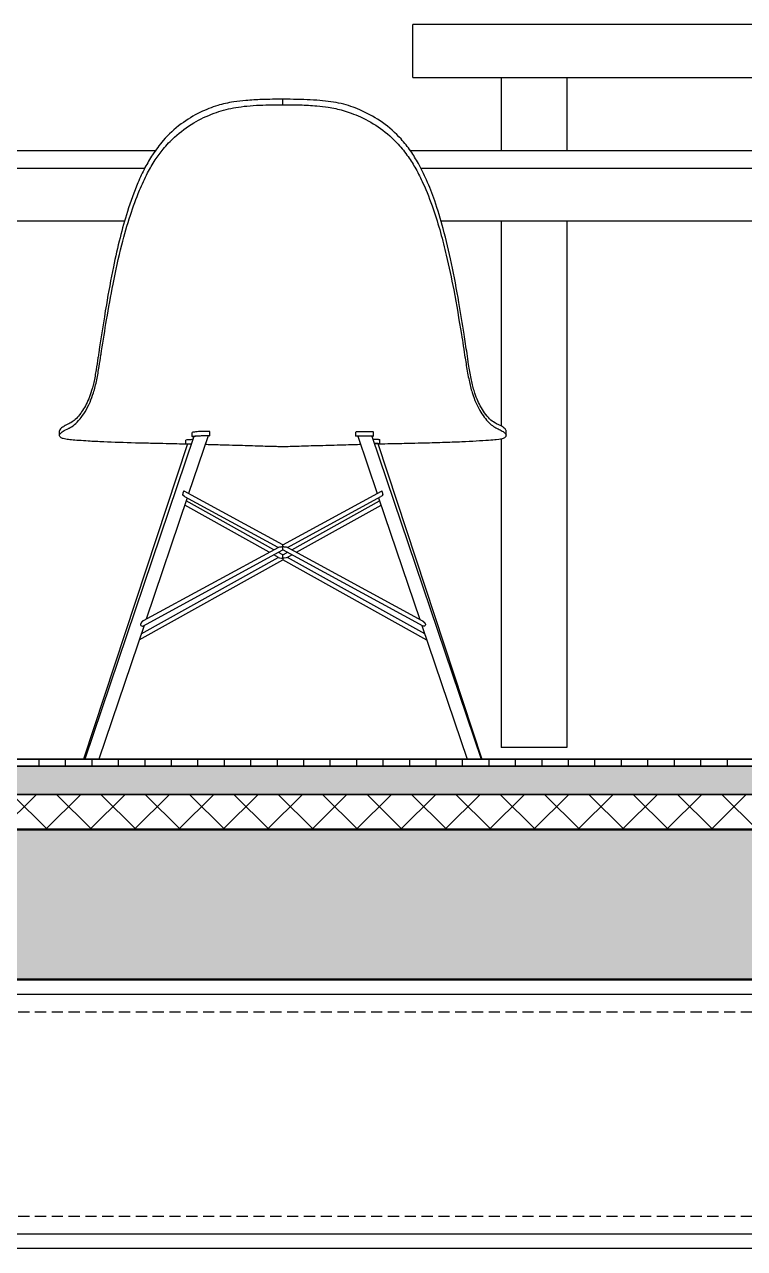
# Model space of a CAD drawing. Header units: millimetres. Extents: x 0 to 18896, y 0 to 22137.
# Drawn here: x 13416 to 14232, y 16255 to 17643 of the extents above; entities that cross this region are included whole.
import ezdxf

# ---------------------------------------------------------------- set-up
doc = ezdxf.new("R2010")
doc.units = ezdxf.units.MM
doc.linetypes.add('DASHED', pattern=[19.05, 12.7, -6.35])
for name, color, linetype in [('Background_0', 7, 'Continuous'), ('Boundary_Floor_ Ceramic Tiles', 7, 'Continuous'), ('Boundary_Insulation_ Extruded Polystyrene', 42, 'Continuous'), ('Boundary_Screed', 7, 'Continuous'), ('Fill_Concrete_ Reinforced', 85, 'Continuous'), ('Fill_Floor_ Ceramic Tiles', 251, 'Continuous'), ('Fill_Insulation_ Extruded Polystyrene', 42, 'Continuous'), ('Fill_Screed', 251, 'Continuous')]:
    doc.layers.add(name, color=color, linetype=linetype)
for name, color, linetype, lineweight in [('Background_Concrete_ Reinforced', 7, 'Continuous', 9), ('Background_Floor_ Ceramic Tiles', 7, 'Continuous', 9), ('Background_Insulation_ Extruded Polystyrene', 7, 'Continuous', 9), ('Background_Screed', 7, 'Continuous', 9), ('Boundary_Concrete_ Reinforced', 99, 'Continuous', 50)]:
    doc.layers.add(name, color=color, linetype=linetype, lineweight=lineweight)
doc.layers.add('BIM_ROOM_LINES', color=7, linetype='Continuous', plot=False)

# ---------------------------------------------------------------- blocks, each defined once
blk = doc.blocks.new('Section Plane (1)__section__MainBuilding.dwg__param__0%7Cnone', base_point=(21562.4, -14674.7))
at = {"layer": 'Fill_Concrete_ Reinforced', "extrusion": (4.08328e-31, -1.88221e-28, -1)}
h = blk.add_hatch(dxfattribs=at)
h.set_pattern_fill('CONCRETE1', color=256, scale=10, angle=15, style=0)
h.set_pattern_definition([(15, (-21562.4, -14674.7), (143.684, 248.8682), [25.4, -177.8]), (105, (-21562.4, -14674.7), (-248.8682, 143.684), [25.4, -177.8]), (150, (-21537.87, -14668.13), (-196.2761, -52.592), [35.921, -251.4472]), (15, (-21567.45, -14557.73), (143.684, 248.8682), [25.4, -177.8]), (60, (-21551.9, -14566.71), (-52.592, 196.2761), [17.9605, -269.4077]), (150, (-21551.9, -14566.71), (-196.2761, -52.592), [17.9605, -269.4077]), (15, (-21507, -14488.94), (143.684, 248.8682), [35.921, -167.279]), (60, (-21507, -14488.94), (-52.592, 196.2761), [25.4, -261.9682]), (150, (-21472.3, -14479.64), (-196.2761, -52.592), [25.4, -261.9682]), (105, (-21440.6, -14589.48), (-248.8682, 143.684), [25.4, -177.8]), (60, (-21440.61, -14589.48), (-52.592, 196.2761), [17.9605, -269.4077]), (150, (-21431.63, -14573.93), (-196.2761, -52.592), [17.9605, -269.4077]), (15, (-21551.01, -14619.07), (143.684, 248.8682), [12.7, -170.18]), (15, (-21416.95, -14530.55), (143.684, 248.8682), [12.7, -170.18]), (105, (-21484.86, -14522.45), (-248.8682, 143.684), [12.7, -170.18]), (150, (-21430.75, -14626.28), (-196.2761, -52.592), [17.9605, -269.4077]), (150, (-21552.77, -14514.35), (-196.2761, -52.592), [17.9605, -269.4077]), (60, (-21487.65, -14585.65), (-52.592, 196.2761), [17.9605, -269.4077]), (105, (-21501.5, -14632.1), (-248.8682, 143.684), [3.175, -200.025]), (105, (-21514.5, -14546.83), (-248.8682, 143.684), [3.175, -200.025]), (105, (-21431.53, -14488.44), (-248.8682, 143.684), [3.175, -200.025]), (105, (-21400.52, -14591.89), (-248.8682, 143.684), [3.175, -200.025])])
h.paths.add_polyline_path([(-21382.4, -1924.7), (-6434.4, -1924.7), (-6434.4, -1754.7), (-21242.4, -1754.7), (-21382.4, -1754.7)])
at = {"layer": 'Fill_Floor_ Ceramic Tiles', "extrusion": (-3.37819e-32, -4.48506e-26, -1)}
h = blk.add_hatch(dxfattribs=at)
h.set_pattern_fill('_USER', color=256, scale=30, angle=90, style=0, pattern_type=0)
h.set_pattern_definition([(90, (-21562.4, -14674.708), (-30, -1e-13), [])])
h.paths.add_polyline_path([(-6434.4, -1674.7), (-21242.4, -1674.7), (-21242.4, -1682.7), (-6434.4, -1682.7)])
at = {"layer": 'Fill_Insulation_ Extruded Polystyrene', "extrusion": (-3.37819e-32, -3.28422e-27, -1)}
h = blk.add_hatch(dxfattribs=at)
h.set_pattern_fill('INSULATION', color=256, scale=10, style=0)
h.set_pattern_definition([(45, (-21562.4, -14674.71), (-25.14472, 25.14472), []), (135, (-21562.4, -14674.71), (-25.14472, -25.14472), [])])
h.paths.add_polyline_path([(-6434.4, -1714.7), (-21242.4, -1714.7), (-21242.4, -1754.7), (-6434.4, -1754.7)])
at = {"layer": 'Fill_Screed', "extrusion": (-3.37819e-32, -2.71274e-27, -1)}
h = blk.add_hatch(dxfattribs=at)
h.set_pattern_fill('SCREED', color=256, scale=10, angle=15, style=0)
h.set_pattern_definition([(15, (-21562.4, -14674.71), (457.8203, 254.15265), [-63.5, 0, -190.5, 0]), (15, (-21564.04, -14668.57), (457.8203, 254.15265), [-25.4, 0, -88.9, 0, -45.72, 0, -190.5, 0]), (15, (-21565.69, -14662.44), (457.8203, 254.15265), [-12.7, 0, -63.5, 0, -63.5, 0, -139.7, 0, -45.72, 0]), (15, (-21567.33, -14656.31), (457.8203, 254.15265), [-45.72, 0, -203.2, 0]), (15, (-21568.97, -14650.17), (457.8203, 254.15265), [-152.4, 0, -152.4, 0]), (15, (-21570.62, -14644.04), (457.8203, 254.15265), [-215.9, 0]), (15, (-21572.26, -14637.91), (457.8203, 254.15265), [-63.5, 0, -279.4, 0]), (15, (-21573.9, -14631.77), (457.8203, 254.15265), [-88.9, 0, -50.8, 0]), (15, (-21575.55, -14625.64), (457.8203, 254.15265), [-127, 0]), (15, (-21578.84, -14613.37), (457.8203, 254.15265), [-17.78, 0, -190.5, 0, -114.3, 0]), (15, (-21580.48, -14607.24), (457.8203, 254.15265), [-25.4, 0, -2.54, 0, -63.5, 0]), (15, (-21582.12, -14601.1), (457.8203, 254.15265), [-12.7, 0, -165.1, 0, -190.5, 0]), (15, (-21583.77, -14594.97), (457.8203, 254.15265), [-127, 0]), (15, (-21585.41, -14588.84), (457.8203, 254.15265), [-63.5, 0, -266.7, 0]), (15, (-21588.7, -14576.57), (457.8203, 254.15265), [-304.8, 0]), (15, (-21590.34, -14570.44), (457.8203, 254.15265), [-63.5, 0, -5.08, 0, -88.9, 0]), (15, (-21591.98, -14564.3), (457.8203, 254.15265), [-17.78, 0, -127, 0, -50.8, 0, -88.9, 0, -101.6, 0]), (15, (-21593.63, -14558.17), (457.8203, 254.15265), [-38.1, 0, -50.8, 0, -127, 0, -5.08, 0, -63.5, 0]), (15, (-21595.27, -14552.04), (457.8203, 254.15265), [-127, 0])])
h.paths.add_polyline_path([(-6434.4, -1682.7), (-21242.4, -1682.7), (-21242.4, -1714.7), (-6434.4, -1714.7)])
at = {"linetype": 'DASHED'}
for p, q in [((16543, -932.7), (16543, -926.5)), ((14871.4, -1961.3), (20982.4, -1961.3)), ((14871.4, -2193.1), (20982.4, -2193.1))]:
    blk.add_line(p, q, dxfattribs=at)
blk.add_line((2834.4, -1674.7), (21730.4, -1674.7))
blk.add_line((2834.4, -1674.7), (21730.4, -1674.7))
at = {"layer": 'Background_0'}
for p, q in [((16690.4, -901.7), (16690.4, -841.7)), ((18059.3, -841.7), (16690.4, -841.7)), ((16690.4, -901.7), (19430.4, -901.7)), ((16790.4, -901.7), (16790.4, -984.7)), ((16864.9, -901.7), (16864.9, -984.7)), ((15887.4, -984.7), (16398.5, -984.7)), ((16687.4, -984.7), (17198.5, -984.7)), ((15899.5, -1004.7), (16386.4, -1004.7)), ((16699.5, -1004.7), (17186.4, -1004.7)), ((16363.6, -1064.7), (15922.4, -1064.7)), ((17163.6, -1064.7), (16722.4, -1064.7)), ((16790.4, -1064.7), (16790.4, -1297)), ((16864.9, -1064.7), (16864.9, -1661.7)), ((16289.9, -1307.5), (16289.9, -1302.5)), ((16440.4, -1308.9), (16440.2, -1304.5)), ((16460.3, -1308), (16460.1, -1303.4)), ((16625.8, -1308.4), (16625.8, -1303.9)), ((16645.8, -1308.4), (16645.8, -1303.9)), ((16796, -1307.5), (16796, -1302.5)), ((16435.1, -1317.3), (16317.2, -1674.7)), ((16442.3, -1308.8), (16318.5, -1674.7)), ((16433.1, -1317.4), (16432.9, -1312.9)), ((16433.1, -1317.4), (16439.5, -1317.1)), ((16435.1, -1317.3), (16435.1, -1317.3)), ((16458.4, -1308.2), (16436.2, -1373.7)), ((16627.9, -1308.5), (16650, -1373.6)), ((16643.7, -1308.4), (16767.6, -1674.7)), ((16650.8, -1317), (16768.7, -1674.7)), ((16652.9, -1316.9), (16652.9, -1312.4)), ((16790.4, -1311.7), (16790.4, -1661.7)), ((16543, -1431.8), (16431.2, -1371)), ((16543, -1431.8), (16655, -1370.9)), ((16434.6, -1378.5), (16388, -1516.1)), ((16527.5, -1440.2), (16431.8, -1386.8)), ((16537.7, -1434.7), (16432, -1377.2)), ((16532.7, -1437.4), (16433.4, -1382)), ((16548.2, -1434.7), (16654.2, -1377)), ((16553.2, -1437.4), (16652.7, -1381.9)), ((16558.4, -1440.2), (16654.4, -1386.7)), ((16651.6, -1378.4), (16698.2, -1516.3)), ((16384.3, -1523.8), (16543, -1437.5)), ((16385.1, -1517.7), (16538.3, -1434.4)), ((16538.2, -1446.1), (16532.7, -1443.1)), ((16543, -1443.1), (16537.9, -1440.3)), ((16543, -1434.7), (16543, -1433.8)), ((16701.9, -1524), (16543, -1437.5)), ((16543, -1443.1), (16548, -1440.3)), ((16543, -1445.7), (16543, -1443.1)), ((16701.1, -1517.8), (16547.7, -1434.4)), ((16547.8, -1446.1), (16553.2, -1443.1)), ((16380.1, -1539.6), (16543, -1448.8)), ((16382.4, -1532.6), (16537.8, -1446)), ((16543, -1446.7), (16543, -1445.7)), ((16543, -1446.7), (16543, -1448.8)), ((16706.2, -1539.8), (16543, -1448.8)), ((16703.8, -1532.7), (16548.1, -1446)), ((16385.7, -1523.1), (16334.4, -1674.7)), ((16700.6, -1523.2), (16751.8, -1674.7)), ((16864.9, -1661.7), (16790.4, -1661.7)), ((14871.4, -1941.4), (20982.4, -1941.4)), ((14871.4, -2213), (20982.4, -2213)), ((20982.4, -2229.7), (14871.4, -2229.7))]:
    blk.add_line(p, q, dxfattribs=at)
for centre, radius, start, end in [((16457.2, -1319.5), 16.4, 80.6382, 91.8221), ((16633.3, -1447.3, 0), 143.7, 89.0027, 92.9917), ((16383.6, -1521.9), 2.01, 195.6774, 242.7041), ((16383.6, -1522.3), 1.63, 236.4682, 296.1677)]:
    blk.add_arc(centre, radius, start, end, dxfattribs=at)
at = {"layer": 'Background_0', "extrusion": (0, 0, -1)}
for centre, radius, start, end in [((-16646.9, -1365.7), 13.5, 223.916, 237.2651), ((-16702.6, -1522.1), 1.99, 195.5709, 243.4486)]:
    blk.add_arc(centre, radius, start, end, dxfattribs=at)
at = {"layer": 'Background_0', "extrusion": (3.62361e-13, 1.61719e-14, -1)}
for start_param, end_param in [(0.002953, 3.141584), (5.674171, 6.283177), (6.283177, 6.286139), (3.144546, 3.804795), (3.141584, 3.144546)]:
    blk.add_ellipse((16450.4, -1308.5), major_axis=(-9.99, -0.45), ratio=0.069694, start_param=start_param, end_param=end_param, dxfattribs=at)
at = {"layer": 'Background_0', "extrusion": (0, 0, -1)}
for centre, major_axis, ratio, start_param, end_param in [((16450.4, -1308.5), (-8.01, -0.3), 0.068313, 0.024145, 0.668976), ((16450.4, -1308.5), (-8.01, -0.3), 0.068313, 0.668976, 2.309457), ((16450.4, -1308.5), (-8.01, -0.3), 0.068313, 8.592642, 9.449264), ((16642.9, -1316.9), (10, 0), 0.044485, 5.081654, 6.283185), ((16642.9, -1316.9), (10, 0), 0.044485, 0, 0.645933), ((16543, -1446), (-4.96, 0), 0.150863, 4.364201, 4.712389), ((16543, -1446), (-4.96, 0), 0.150863, 3.406298, 4.364201)]:
    blk.add_ellipse(centre, major_axis=major_axis, ratio=ratio, start_param=start_param, end_param=end_param, dxfattribs=at)
at = {"layer": 'Background_0', "extrusion": (-1.81899e-13, 3.61657e-19, -1)}
for start_param, end_param in [(6.283185, 7.853825), (5.617433, 6.283185), (1.570639, 3.141592), (3.141592, 3.790223)]:
    blk.add_ellipse((16635.8, -1308.4), major_axis=(-10, 0), ratio=0.02531, start_param=start_param, end_param=end_param, dxfattribs=at)
at = {"layer": 'Background_0', "extrusion": (1.90744e-15, 5.52166e-18, -1)}
for start_param, end_param in [(3.145516, 3.990811), (3.990811, 5.491922), (5.491922, 6.275773)]:
    blk.add_ellipse((16635.8, -1308.4), major_axis=(7.91, 0.02), ratio=0.025509, start_param=start_param, end_param=end_param, dxfattribs=at)
at = {"layer": 'Background_0', "extrusion": (-3.27026e-13, 1.6673e-15, -1)}
for start_param, end_param in [(5.191739, 5.433654), (5.433654, 6.267698)]:
    blk.add_ellipse((16642.9, -1316.9), major_axis=(7.91, -0.04), ratio=0.044833, start_param=start_param, end_param=end_param, dxfattribs=at)
at = {"layer": 'Background_0', "extrusion": (-3.67063e-13, 4.42831e-18, -1)}
for start_param, end_param in [(0.326861, 1.222532), (1.222532, 1.57072)]:
    blk.add_ellipse((16543, -1434.7), major_axis=(-4.96, 0), ratio=0.184074, start_param=start_param, end_param=end_param, dxfattribs=at)
at = {"layer": 'Background_0', "extrusion": (3.67063e-13, -4.42831e-18, -1)}
for start_param, end_param in [(4.712313, 5.0605), (5.0605, 5.956324)]:
    blk.add_ellipse((16543, -1434.7), major_axis=(4.96, 0), ratio=0.184074, start_param=start_param, end_param=end_param, dxfattribs=at)
at = {"layer": 'Background_0'}
for start_param, end_param in [(0.264708, 1.222609), (1.222609, 1.570796)]:
    blk.add_ellipse((16543, -1446), major_axis=(-4.96, 0), ratio=0.150863, start_param=start_param, end_param=end_param, dxfattribs=at)
for points, degree, knots in [([(16543, -926.5), (16535.1, -926.5), (16527.2, -926.6), (16513.2, -927), (16507.1, -927.4), (16496.5, -928.3), (16491.9, -928.8), (16481.1, -930.5), (16475.1, -931.8), (16465.7, -934.6), (16462.4, -935.7), (16455.9, -938.3), (16452.6, -939.8), (16441.8, -945.1), (16434.5, -949.5), (16420.2, -960.1), (16413.5, -966.4), (16403, -978.4), (16399.1, -983.7), (16392.3, -994.1), (16389.4, -999), (16383.9, -1009.6), (16381.2, -1015.3), (16374.3, -1031.6), (16370.4, -1042.6), (16363.8, -1063.6), (16361, -1073.5), (16355.8, -1094.3), (16353.3, -1105.3), (16348.1, -1130.6), (16345.4, -1145.2), (16339.9, -1177.6), (16337, -1196.1), (16334, -1216.1), (16333.8, -1218), (16332.8, -1224.3), (16332.2, -1228.8), (16330.6, -1238.1), (16329.7, -1243), (16327.7, -1251.8), (16326.6, -1255.7), (16324.4, -1262.7), (16323.3, -1265.5), (16320.8, -1271.1), (16319.5, -1273.6), (16316.7, -1278.4), (16315.3, -1280.6), (16312.2, -1284.8), (16310.6, -1286.8), (16307.3, -1290.1), (16305.7, -1291.4), (16302.3, -1293.7), (16300.6, -1294.4), (16297.2, -1296.1), (16295.5, -1297), (16292.7, -1298.7), (16291.6, -1299.6), (16290.2, -1301.1), (16289.9, -1301.8), (16289.9, -1302.5)], 3, [383.276474, 383.276474, 383.276474, 383.276474, 402.629116, 402.629116, 417.630739, 417.630739, 429.10082, 429.10082, 444.569207, 444.569207, 453.604736, 453.604736, 462.491732, 462.491732, 484.954589, 484.954589, 509.767044, 509.767044, 527.669428, 527.669428, 542.736363, 542.736363, 559.281878, 559.281878, 588.879086, 588.879086, 614.52004, 614.52004, 642.359306, 642.359306, 678.38647, 678.38647, 723.538373, 723.538373, 728.333133, 728.333133, 739.920419, 739.920419, 752.979127, 752.979127, 764.482615, 764.482615, 774.763256, 774.763256, 785.406674, 785.406674, 797.069569, 797.069569, 811.047364, 811.047364, 826.942014, 826.942014, 847.219667, 847.219667, 875.408378, 875.408378, 910.089673, 910.089673, 946.041088, 946.041088, 946.041088, 946.041088]), ([(16796, -1302.5), (16796, -1302.2), (16796, -1301.9), (16795.5, -1300.7), (16794.5, -1299.7), (16791.4, -1297.5), (16789.5, -1296.4), (16785.8, -1294.7), (16784.5, -1294.1), (16781.4, -1292.2), (16779.5, -1290.9), (16775.5, -1287), (16773.6, -1284.7), (16770, -1279.7), (16768.4, -1277.1), (16765.5, -1271.8), (16764.3, -1269.3), (16762, -1263.9), (16760.9, -1260.8), (16758.4, -1252.5), (16757.3, -1247.9), (16755.3, -1237.9), (16754.4, -1232.6), (16752.9, -1223.2), (16752.3, -1218.8), (16750.7, -1207.6), (16749.6, -1200.3), (16746.6, -1181), (16744.6, -1168.9), (16740, -1142.2), (16737.2, -1127.2), (16731.3, -1099.3), (16728.2, -1086.1), (16721.8, -1062.4), (16718.7, -1051.9), (16712.3, -1033.6), (16709.2, -1025.6), (16703, -1011.6), (16700, -1005.3), (16693.9, -994.5), (16691, -989.8), (16684.5, -980.5), (16680.9, -975.9), (16670.6, -964.6), (16663.7, -958.4), (16648.7, -947.7), (16640.9, -943.3), (16629.3, -938), (16626, -936.6), (16619.1, -934.2), (16615.6, -933.1), (16608.2, -931.2), (16604.3, -930.4), (16592.7, -928.5), (16584.2, -927.7), (16569.2, -926.9), (16564.2, -926.8), (16553.9, -926.6), (16548.4, -926.5), (16543, -926.5)], 3, [0, 0, 0, 0, 30.116211, 30.116211, 116.24463, 116.24463, 184.619729, 184.619729, 215.204831, 215.204831, 251.953263, 251.953263, 283.369053, 283.369053, 308.280381, 308.280381, 327.664931, 327.664931, 345.605116, 345.605116, 365.132319, 365.132319, 385.949243, 385.949243, 401.851433, 401.851433, 431.599681, 431.599681, 480.272942, 480.272942, 540.623816, 540.623816, 595.255091, 595.255091, 640.108982, 640.108982, 674.83996, 674.83996, 704.490557, 704.490557, 727.943276, 727.943276, 753.428344, 753.428344, 793.957, 793.957, 832.069956, 832.069956, 846.964115, 846.964115, 861.735705, 861.735705, 877.575022, 877.575022, 907.980435, 907.980435, 922.757199, 922.757199, 939.087915, 939.087915, 939.087915, 939.087915]), ([(16289.9, -1307.5), (16289.9, -1307.3), (16290, -1307), (16290.3, -1305.9), (16291.2, -1304.9), (16294.1, -1302.8), (16295.9, -1301.7), (16299, -1300.2), (16299.5, -1300), (16300.2, -1299.7), (16300.2, -1299.6), (16300.4, -1299.5), (16300.6, -1299.5), (16302.5, -1298.5), (16304.6, -1297.4), (16308.9, -1293.8), (16311, -1291.7), (16315, -1286.7), (16316.9, -1284), (16320.8, -1277.6), (16322.7, -1274), (16325.9, -1266.6), (16327.2, -1263.2), (16329.8, -1254.7), (16331, -1249.7), (16333.1, -1239.7), (16334, -1234.7), (16335.5, -1225.2), (16336.2, -1220.6), (16337, -1215.3), (16337.2, -1214), (16337.5, -1212.5), (16337.5, -1212.1), (16339.4, -1200.1), (16341.3, -1188.2), (16345.6, -1163.1), (16348, -1149.4), (16353.6, -1121.2), (16356.8, -1106.2), (16363.4, -1080.2), (16366.6, -1068.9), (16373.3, -1048.4), (16376.7, -1038.9), (16383.3, -1023.1), (16386.4, -1016.4), (16392.4, -1005), (16395.3, -1000.1), (16401.2, -991.1), (16404.2, -987), (16411.3, -978.3), (16415.6, -973.7), (16426.9, -963.4), (16434.1, -958), (16449.3, -949), (16457, -945.4), (16468.6, -941.1), (16472.2, -939.9), (16479.5, -937.9), (16483.2, -937), (16494.5, -934.9), (16503, -933.9), (16517.8, -933.1), (16522.5, -932.9), (16532.5, -932.7), (16537.7, -932.7), (16543, -932.7)], 3, [0, 0, 0, 0, 16.774971, 16.774971, 78.782286, 78.782286, 129.035123, 129.035123, 139.52557, 139.52557, 140.802083, 140.802083, 143.146292, 143.146292, 175.510169, 175.510169, 202.074531, 202.074531, 223.753634, 223.753634, 245.593825, 245.593825, 262.461404, 262.461404, 283.362263, 283.362263, 302.915278, 302.915278, 320.195287, 320.195287, 325.39416, 325.39416, 326.720673, 326.720673, 375.039401, 375.039401, 430.312959, 430.312959, 491.824223, 491.824223, 539.65434, 539.65434, 581.064169, 581.064169, 611.255714, 611.255714, 635.153464, 635.153464, 656.499014, 656.499014, 683.150826, 683.150826, 721.179013, 721.179013, 756.455978, 756.455978, 771.557062, 771.557062, 786.801083, 786.801083, 817.142405, 817.142405, 831.261399, 831.261399, 847.018802, 847.018802, 847.018802, 847.018802]), ([(16543, -932.7), (16549.4, -932.7), (16555.9, -932.7), (16568.8, -933.1), (16575.2, -933.4), (16585.9, -934.4), (16590.2, -934.9), (16600.2, -936.4), (16605.7, -937.6), (16614.4, -940.1), (16617.5, -941.1), (16624.1, -943.6), (16627.6, -945), (16639, -950.2), (16646.6, -954.6), (16661, -964.9), (16667.7, -970.9), (16677.9, -982), (16681.6, -986.7), (16688.1, -996), (16691, -1000.7), (16696.6, -1010.7), (16699.3, -1016.1), (16706.1, -1031), (16710, -1040.9), (16716.5, -1059.7), (16719.2, -1068.7), (16724.1, -1086.2), (16726.3, -1094.7), (16731.3, -1116.3), (16734.1, -1129.6), (16739.8, -1159.4), (16742.7, -1176.6), (16746.1, -1197.5), (16746.8, -1201.7), (16748.3, -1211.4), (16749, -1215.8), (16749.5, -1219.3), (16749.6, -1219.6), (16750.1, -1222.8), (16750.5, -1225.6), (16751.9, -1234.1), (16752.9, -1239.8), (16755.1, -1250.1), (16756.2, -1254.8), (16759, -1264), (16760.4, -1267.5), (16764.5, -1276.7), (16767.8, -1282.3), (16773, -1289.4), (16774.8, -1291.4), (16778.4, -1295.1), (16780.2, -1296.4), (16783.8, -1298.8), (16785.5, -1299.5), (16787.8, -1300.6), (16788.6, -1301), (16790.1, -1301.8), (16790.9, -1302.3), (16793.2, -1303.7), (16794.3, -1304.5), (16795.7, -1306.1), (16796, -1306.8), (16796, -1307.5)], 3, [282.727947, 282.727947, 282.727947, 282.727947, 289.110232, 289.110232, 295.496609, 295.496609, 299.779464, 299.779464, 305.656383, 305.656383, 309.095157, 309.095157, 313.087359, 313.087359, 322.415361, 322.415361, 332.352268, 332.352268, 338.870701, 338.870701, 344.816047, 344.816047, 351.33388, 351.33388, 362.315717, 362.315717, 371.960338, 371.960338, 380.973461, 380.973461, 394.603538, 394.603538, 411.811947, 411.811947, 416.202592, 416.202592, 421.800343, 421.800343, 422.344421, 422.344421, 427.617923, 427.617923, 438.108434, 438.108434, 447.500739, 447.500739, 457.742354, 457.742354, 480.20574, 480.20574, 492.48786, 492.48786, 506.484442, 506.484442, 523.905721, 523.905721, 533.652194, 533.652194, 545.585828, 545.585828, 574.876677, 574.876677, 605.095063, 605.095063, 605.095063, 605.095063]), ([(16456.7, -1303.1), (16456.2, -1303.1), (16455.7, -1303.1), (16454, -1303.1), (16452.7, -1303.1), (16450.1, -1303.2), (16448.8, -1303.3), (16446.4, -1303.5), (16445.2, -1303.6), (16443.1, -1303.8), (16442.2, -1303.9), (16441, -1304.1), (16440.6, -1304.2), (16440.2, -1304.4), (16440.2, -1304.4), (16440.2, -1304.5)], 3, [40.11391, 40.11391, 40.11391, 40.11391, 41.984192, 41.984192, 45.995002, 45.995002, 49.873612, 49.873612, 53.644687, 53.644687, 57.625492, 57.625492, 60.91708, 60.91708, 63.001634, 63.001634, 63.001634, 63.001634]), ([(16459.9, -1303.3), (16459.9, -1303.3), (16459.9, -1303.3), (16460, -1303.3), (16460, -1303.3), (16460.1, -1303.4), (16460.1, -1303.4), (16460.1, -1303.4), (16460.1, -1303.4), (16460.1, -1303.4)], 5, [56.004519, 56.004519, 56.004519, 56.004519, 56.004519, 56.004519, 56.714878, 56.714878, 56.714878, 56.714878, 58.30743, 58.30743, 58.30743, 58.30743, 58.30743, 58.30743]), ([(16645.8, -1303.9), (16645.8, -1303.8), (16645.7, -1303.8), (16645.2, -1303.8), (16644.6, -1303.8), (16643.1, -1303.7), (16642.1, -1303.7), (16640, -1303.7), (16639, -1303.7), (16637.2, -1303.7), (16636.5, -1303.7), (16635.8, -1303.7)], 3, [40.11391, 40.11391, 40.11391, 40.11391, 42.74035, 42.74035, 46.511424, 46.511424, 50.49223, 50.49223, 53.783817, 53.783817, 55.868372, 55.868372, 55.868372, 55.868372]), ([(16435, -1317.6), (16426.8, -1317.5), (16418.7, -1317.3), (16405.6, -1317), (16400.6, -1316.9), (16388.9, -1316.6), (16382.3, -1316.5), (16363.2, -1316), (16351.2, -1315.5), (16333.8, -1314.8), (16327.8, -1314.5), (16314.9, -1313.7), (16308.2, -1313.2), (16301, -1312.5), (16298.9, -1312.3), (16294.7, -1311.5), (16293.3, -1311.1), (16291.8, -1310.4), (16291.4, -1310.1), (16290.8, -1309.5), (16290.6, -1309.2), (16290.1, -1308.5), (16289.9, -1308), (16289.9, -1307.5)], 3, [847.018802, 847.018802, 847.018802, 847.018802, 883.445264, 883.445264, 906.370675, 906.370675, 936.799202, 936.799202, 996.241044, 996.241044, 1029.617829, 1029.617829, 1075.984772, 1075.984772, 1098.408297, 1098.408297, 1128.450648, 1128.450648, 1155.239938, 1155.239938, 1175.292592, 1175.292592, 1214.211182, 1214.211182, 1214.211182, 1214.211182]), ([(16441.1, -1312.4), (16440.3, -1312.5), (16439.1, -1312.5), (16437.6, -1312.6), (16436.4, -1312.7), (16434.9, -1312.8), (16433.7, -1312.8), (16432.9, -1312.9)], 3, [26.174862, 26.174862, 26.174862, 26.174862, 30.157447, 32.14874, 34.140032, 36.131325, 40.11391, 40.11391, 40.11391, 40.11391]), ([(16543, -1320.5), (16541.1, -1320.5), (16539.2, -1320.5), (16535.6, -1320.4), (16533.6, -1320.3), (16527.8, -1320.2), (16524, -1320.1), (16512.6, -1319.7), (16505, -1319.5), (16492.4, -1319.1), (16487.3, -1319), (16475.5, -1318.7), (16468.8, -1318.5), (16459.7, -1318.2), (16457.4, -1318.2), (16455, -1318.1)], 3, [1243.644907, 1243.644907, 1243.644907, 1243.644907, 1253.980061, 1253.980061, 1262.923837, 1262.923837, 1279.470871, 1279.470871, 1312.458797, 1312.458797, 1334.464031, 1334.464031, 1363.946137, 1363.946137, 1373.961232, 1373.961232, 1373.961232, 1373.961232]), ([(16631.2, -1318.1), (16628.8, -1318.2), (16626.4, -1318.2), (16615.4, -1318.5), (16606.7, -1318.8), (16589.4, -1319.3), (16580.7, -1319.5), (16565.1, -1320), (16558.2, -1320.2), (16547.9, -1320.5), (16545.4, -1320.5), (16543, -1320.5)], 3, [0, 0, 0, 0, 4.827805, 4.827805, 22.888659, 22.888659, 40.965372, 40.965372, 55.29218, 55.29218, 62.635253, 62.635253, 62.635253, 62.635253]), ([(16644.9, -1311.9), (16645.8, -1311.9), (16646.7, -1311.9), (16648.6, -1311.9), (16649.6, -1312), (16650.4, -1312)], 3, [0, 0, 0, 0, 2.820209, 2.820209, 6.556742, 6.556742, 6.556742, 6.556742]), ([(16650.4, -1312), (16650.8, -1312), (16651.2, -1312.1), (16652.2, -1312.2), (16652.6, -1312.2), (16652.8, -1312.3), (16652.9, -1312.3), (16652.9, -1312.4)], 3, [55.866795, 55.866795, 55.866795, 55.866795, 57.737077, 57.737077, 61.747887, 61.747887, 63.001634, 63.001634, 63.001634, 63.001634]), ([(16796, -1307.5), (16796, -1307.9), (16795.9, -1308.3), (16795.4, -1309.2), (16795, -1309.6), (16794.6, -1310), (16794.4, -1310.2), (16793.9, -1310.6), (16793.4, -1310.8), (16791.3, -1311.5), (16789, -1312), (16782.8, -1312.8), (16780, -1313), (16768, -1313.9), (16757.3, -1314.5), (16738.8, -1315.4), (16731.5, -1315.6), (16716.2, -1316.1), (16708.3, -1316.3), (16695.3, -1316.7), (16690.3, -1316.8), (16678.8, -1317), (16672.4, -1317.2), (16660.9, -1317.4), (16656, -1317.5), (16651, -1317.6)], 3, [76.426732, 76.426732, 76.426732, 76.426732, 96.329596, 96.329596, 116.925232, 116.925232, 125.375261, 125.375261, 140.70779, 140.70779, 168.910009, 168.910009, 182.887132, 182.887132, 212.029788, 212.029788, 229.632448, 229.632448, 247.330886, 247.330886, 258.273485, 258.273485, 272.133361, 272.133361, 282.727947, 282.727947, 282.727947, 282.727947]), ([(16429.7, -1373.1), (16429.7, -1373.2), (16429.7, -1373.2), (16429.7, -1373.4), (16429.6, -1373.5), (16429.6, -1373.9), (16429.5, -1374), (16429.5, -1374.3), (16429.5, -1374.5), (16429.4, -1374.7), (16429.4, -1374.9), (16429.4, -1375)], 3, [12.592736, 12.592736, 12.592736, 12.592736, 12.666663, 12.666663, 13.153149, 13.153149, 13.639635, 13.639635, 14.116646, 14.116646, 14.584238, 14.584238, 14.584238, 14.584238]), ([(16430, -1372.3), (16429.9, -1372.4), (16429.9, -1372.6), (16429.8, -1372.9), (16429.8, -1373), (16429.7, -1373.1)], 3, [14.5842378, 14.5842378, 14.5842378, 14.5842378, 15.0707239, 15.0707239, 15.4832834, 15.4832834, 15.4832834, 15.4832834]), ([(16430.8, -1370.8), (16430.8, -1370.8), (16430.8, -1370.8), (16430.7, -1370.9), (16430.6, -1370.9), (16430.6, -1371), (16430.5, -1371.1), (16430.4, -1371.3), (16430.4, -1371.4), (16430.2, -1371.6), (16430.2, -1371.7), (16430.1, -1372), (16430, -1372.1), (16430, -1372.3)], 3, [0, 0, 0, 0, 0.458477, 0.458477, 0.931838, 0.931838, 1.408559, 1.408559, 1.88528, 1.88528, 2.362001, 2.362001, 2.838722, 2.838722, 2.838722, 2.838722]), ([(16430.8, -1370.8), (16430.8, -1370.8), (16430.8, -1370.8), (16430.8, -1370.8), (16430.9, -1370.8), (16430.9, -1370.9), (16431, -1370.9), (16431, -1370.9), (16431.1, -1371), (16431.2, -1371)], 5, [6.4943908, 6.4943908, 6.4943908, 6.4943908, 6.4943908, 6.4943908, 6.5688461, 6.5688461, 6.5688461, 6.5688461, 6.8796825, 6.8796825, 6.8796825, 6.8796825, 6.8796825, 6.8796825]), ([(16656, -1372.3), (16655.9, -1372.1), (16655.9, -1372), (16655.8, -1371.7), (16655.7, -1371.6), (16655.6, -1371.4), (16655.5, -1371.3), (16655.4, -1371.1), (16655.4, -1371), (16655.3, -1370.9), (16655.3, -1370.9), (16655.2, -1370.8), (16655.2, -1370.8), (16655.1, -1370.8), (16655.1, -1370.8), (16655.1, -1370.8)], 3, [0, 0, 0, 0, 0.476721, 0.476721, 0.953442, 0.953442, 1.430163, 1.430163, 1.906884, 1.906884, 2.380245, 2.380245, 2.853606, 2.853606, 2.928533, 2.928533, 2.928533, 2.928533]), ([(16656.2, -1373.1), (16656.2, -1373), (16656.1, -1372.9), (16656.1, -1372.6), (16656, -1372.4), (16656, -1372.3)], 3, [14.5842378, 14.5842378, 14.5842378, 14.5842378, 14.9967974, 14.9967974, 15.4832834, 15.4832834, 15.4832834, 15.4832834]), ([(16656.6, -1375.1), (16656.6, -1375), (16656.6, -1375), (16656.5, -1374.9), (16656.5, -1374.7), (16656.5, -1374.5), (16656.4, -1374.3), (16656.4, -1374), (16656.4, -1373.9), (16656.3, -1373.5), (16656.3, -1373.4), (16656.2, -1373.2), (16656.2, -1373.2), (16656.2, -1373.1)], 3, [12.502432, 12.502432, 12.502432, 12.502432, 12.583317, 12.583317, 13.060328, 13.060328, 13.537339, 13.537339, 14.023825, 14.023825, 14.510311, 14.510311, 14.584238, 14.584238, 14.584238, 14.584238]), ([(16432, -1377.2), (16432, -1377.1), (16431.9, -1377.1), (16431.9, -1377.1), (16431.8, -1377), (16431.6, -1376.9), (16431.5, -1376.8), (16431.4, -1376.7), (16430.9, -1376.4), (16430.6, -1376.1), (16430.2, -1375.7), (16429.8, -1375.4), (16429.4, -1375), (16429.4, -1375), (16429.4, -1375), (16429.4, -1375), (16429.4, -1375)], 5, [-6.629642, -6.629642, -6.629642, -6.629642, -6.629642, -6.629642, -6.450575, -6.450575, -6.450575, -5.644434, -5.644434, -5.644434, -5.644434, -3.249881, -3.249881, -3.249881, -3.249881, -3.172421, -3.172421, -3.172421, -3.172421, -3.172421, -3.172421]), ([(16543, -1433.8), (16543, -1433.6), (16543, -1433.3), (16543, -1432.9), (16543, -1432.7), (16543, -1432.4), (16543, -1432.1), (16543, -1432), (16543, -1431.9), (16543, -1431.9), (16543, -1431.8), (16543, -1431.8)], 3, [-1.244489, -1.244489, -1.244489, -1.244489, -0.889945, -0.712673, -0.535402, -0.35813, -0.180858, -0.092222, -0.047904, -0.025745, -0.003586, -0.003586, -0.003586, -0.003586]), ([(16543, -1437.5), (16543, -1437.5), (16543, -1437.5), (16543, -1437.5), (16543, -1437.4), (16543, -1437.3), (16543, -1437.1), (16543, -1436.7), (16543, -1436.3), (16543, -1435.9), (16543, -1435.4), (16543, -1435), (16543, -1434.7)], 3, [1.592677, 1.592677, 1.592677, 1.592677, 1.606537, 1.620398, 1.648118, 1.703559, 1.814441, 2.036205, 2.257969, 2.479732, 2.701496, 3.145024, 3.145024, 3.145024, 3.145024]), ([(16384.6, -1518), (16384.5, -1518.1), (16384.3, -1518.2), (16384.1, -1518.4), (16383.9, -1518.5), (16383.6, -1518.9), (16383.3, -1519.1), (16383.1, -1519.4), (16382.9, -1519.6), (16382.4, -1520.2), (16382.2, -1520.4), (16382.1, -1520.7), (16381.9, -1521), (16381.8, -1521.5), (16381.7, -1521.6), (16381.7, -1521.7), (16381.7, -1521.8), (16381.7, -1522), (16381.7, -1522.1), (16381.7, -1522.2), (16381.7, -1522.4), (16381.7, -1522.5)], 5, [6.555185, 6.555185, 6.555185, 6.555185, 6.555185, 6.555185, 7.908358, 7.908358, 7.908358, 7.908358, 9.750859, 9.750859, 9.750859, 9.750859, 11.59336, 11.59336, 11.59336, 11.59336, 12.150864, 12.150864, 12.150864, 12.150864, 12.672144, 12.672144, 12.672144, 12.672144, 12.672144, 12.672144]), ([(16385.1, -1517.7), (16385.1, -1517.7), (16385, -1517.7), (16385, -1517.8), (16384.9, -1517.8), (16384.8, -1517.9), (16384.8, -1517.9), (16384.7, -1517.9), (16384.7, -1517.9), (16384.6, -1518)], 5, [5.8415829, 5.8415829, 5.8415829, 5.8415829, 5.8415829, 5.8415829, 6.2220825, 6.2220825, 6.2220825, 6.2220825, 6.5551846, 6.5551846, 6.5551846, 6.5551846, 6.5551846, 6.5551846]), ([(16701.1, -1517.8), (16701.2, -1517.9), (16701.2, -1517.9), (16701.3, -1517.9), (16701.3, -1518), (16701.4, -1518), (16701.4, -1518), (16701.5, -1518.1), (16701.5, -1518.1), (16701.6, -1518.1)], 5, [14.8211118, 14.8211118, 14.8211118, 14.8211118, 14.8211118, 14.8211118, 15.2018276, 15.2018276, 15.2018276, 15.2018276, 15.5179288, 15.5179288, 15.5179288, 15.5179288, 15.5179288, 15.5179288]), ([(16701.6, -1518.1), (16701.8, -1518.3), (16701.9, -1518.4), (16702.1, -1518.5), (16702.3, -1518.7), (16702.7, -1519.1), (16702.9, -1519.3), (16703.1, -1519.5), (16703.4, -1519.8), (16703.8, -1520.3), (16704, -1520.6), (16704.2, -1520.9), (16704.3, -1521.2), (16704.5, -1521.6), (16704.5, -1521.7), (16704.5, -1521.9), (16704.6, -1522), (16704.6, -1522.2), (16704.6, -1522.3), (16704.6, -1522.4), (16704.6, -1522.5), (16704.5, -1522.6)], 5, [8.680805, 8.680805, 8.680805, 8.680805, 8.680805, 8.680805, 10.053351, 10.053351, 10.053351, 10.053351, 11.898103, 11.898103, 11.898103, 11.898103, 13.742856, 13.742856, 13.742856, 13.742856, 14.29955, 14.29955, 14.29955, 14.29955, 14.821112, 14.821112, 14.821112, 14.821112, 14.821112, 14.821112]), ([(16703.5, -1523.9), (16703.5, -1523.9), (16703.4, -1523.9), (16703.4, -1523.9), (16703.2, -1524), (16703, -1524.1), (16702.8, -1524.1), (16702.6, -1524.1), (16702.4, -1524.1), (16702.3, -1524.1), (16702.1, -1524.1), (16702, -1524), (16701.9, -1524)], 5, [4.251788, 4.251788, 4.251788, 4.251788, 4.251788, 4.251788, 4.56816, 4.56816, 4.56816, 5.774236, 5.774236, 5.774236, 5.774236, 6.901234, 6.901234, 6.901234, 6.901234, 6.901234, 6.901234])]:
    blk.add_open_spline(points, degree=degree, knots=knots, dxfattribs=at)
for points, degree in [([(16440.2, -1304.5), (16440.2, -1304.5), (16440.2, -1304.5), (16440.2, -1304.5)], 3), ([(16655, -1370.9), (16655, -1370.9), (16655.1, -1370.8), (16655.1, -1370.8), (16655.1, -1370.8), (16655.1, -1370.8)], 5)]:
    blk.add_open_spline(points, degree=degree, dxfattribs=at)
at = {"layer": 'Background_Concrete_ Reinforced'}
for p, q in [((21242.4, -1754.7), (6434.4, -1754.7)), ((6434.4, -1924.7), (21382.4, -1924.7))]:
    blk.add_line(p, q, dxfattribs=at)
at = {"layer": 'Background_Floor_ Ceramic Tiles'}
for p, q in [((21242.4, -1674.7), (6434.4, -1674.7)), ((6434.4, -1682.7), (21242.4, -1682.7))]:
    blk.add_line(p, q, dxfattribs=at)
at = {"layer": 'Background_Insulation_ Extruded Polystyrene'}
for p, q in [((21242.4, -1714.7), (6434.4, -1714.7)), ((6434.4, -1754.7), (21242.4, -1754.7))]:
    blk.add_line(p, q, dxfattribs=at)
at = {"layer": 'Background_Screed'}
for p, q in [((21242.4, -1682.7), (6434.4, -1682.7)), ((6434.4, -1714.7), (21242.4, -1714.7))]:
    blk.add_line(p, q, dxfattribs=at)
at = {"layer": 'BIM_ROOM_LINES'}
for p, q in [((21230.4, -1674.7), (8512.4, -1674.7)), ((8512.4, -1924.7), (21230.4, -1924.7))]:
    blk.add_line(p, q, dxfattribs=at)
at = {"layer": 'Boundary_Concrete_ Reinforced', "extrusion": (0, 1, 0)}
for p, q in [((6434.4, -1754.7), (21242.4, -1754.7)), ((21382.4, -1924.7), (6434.4, -1924.7))]:
    blk.add_line(p, q, dxfattribs=at)
at = {"layer": 'Boundary_Floor_ Ceramic Tiles', "extrusion": (0, 1, 0)}
for p, q in [((6434.4, -1674.7), (21242.4, -1674.7)), ((21242.4, -1682.7), (6434.4, -1682.7))]:
    blk.add_line(p, q, dxfattribs=at)
at = {"layer": 'Boundary_Insulation_ Extruded Polystyrene', "extrusion": (0, 1, 0)}
for p, q in [((6434.4, -1714.7), (21242.4, -1714.7)), ((21242.4, -1754.7), (6434.4, -1754.7))]:
    blk.add_line(p, q, dxfattribs=at)
at = {"layer": 'Boundary_Screed', "extrusion": (0, 1, 0)}
for p, q in [((6434.4, -1682.7), (21242.4, -1682.7)), ((21242.4, -1714.7), (6434.4, -1714.7))]:
    blk.add_line(p, q, dxfattribs=at)

msp = doc.modelspace()

# ---------------------------------------------------------------- block references
msp.add_blockref('Section Plane (1)__section__MainBuilding.dwg__param__0%7Cnone', (18728, 3810))

doc.saveas('drawing.dxf')
